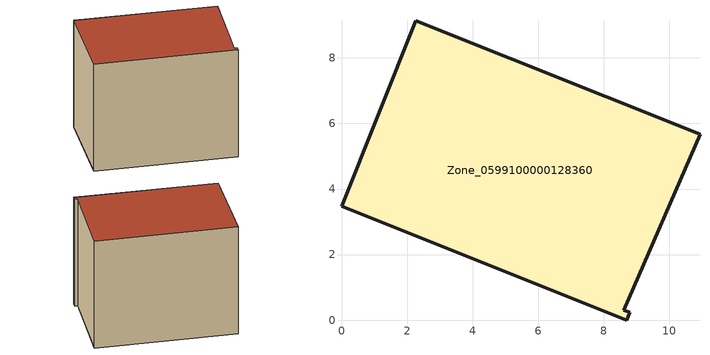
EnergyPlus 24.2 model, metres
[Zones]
Zone_0599100000128360
 floor ground (C_G): 0,3.47 2.27,9.13 10.94,5.67 8.62,0.31 8.8,0.24 8.7,0 z0.48
 wall outside (C_F): 2.27,9.13 0,3.47 8.7,0 8.8,0.24 8.62,0.31 10.94,5.67 2.27,9.13 z0.48:8.15
 roof outside (C_R): 8.7,0 8.8,0.24 8.62,0.31 10.94,5.67 2.27,9.13 0,3.47 z8.15
[BUILDING]
Pand.0599100000128360: North Axis=0; Terrain=City; Loads Convergence Tolerance Value=0.04; Temperature Convergence Tolerance Value=0.4; Solar Distribution=FullExterior; Maximum Number of Warmup Days=25; Minimum Number of Warmup Days=1
[Site:Location]
Rotterdam.The.Hague.AP_ZH_NLD Design_Conditions: Latitude=51.96; Longitude=4.45; Time Zone=1; Elevation=-4.5
[SITE:GROUNDTEMPERATURE:BUILDINGSURFACE]
18, 18, 18, 18, 18, 18, 18, 18, 18, 18, 18, 18
[MATERIAL] Thermal Absorptance=0.9; Solar Absorptance=0.7; Visible Absorptance=0.7
Name | Roughness | Thickness | Conductivity | Density | Specific Heat
G.TI.1965-1974 | MediumSmooth | 0.15 | 0.882353 | 540 | 1210
F.TI.1965-1974 | Rough | 0.3 | 0.697674 | 1920 | 840
R.TI.1965-1974 | MediumRough | 0.2 | 0.232558 | 1500 | 1000
[CONSTRUCTION]
C_G: G.TI.1965-1974
C_F: F.TI.1965-1974
C_R: R.TI.1965-1974
[ZONE]
Zone_0599100000128360: Type=1; Multiplier=1; Ceiling Height=Autocalculate; Volume=Autocalculate; Floor Area=autocalculate; Part of Total Floor Area=Yes
[ZONEINFILTRATION:DESIGNFLOWRATE]
Infil_Zone_0599100000128360: Zone or ZoneList or Space or SpaceList=Zone_0599100000128360; Schedule=AlwaysOn; Design Flow Rate Calculation Method=Flow/Area; Flow Rate per Floor Area=0.003; Constant Term Coefficient=1; Temperature Term Coefficient=0; Velocity Term Coefficient=0; Velocity Squared Term Coefficient=0
[HVACTEMPLATE:ZONE:IDEALLOADSAIRSYSTEM]
Zone_0599100000128360: Maximum Heating Supply Air Temperature=50; Minimum Cooling Supply Air Temperature=13; Maximum Heating Supply Air Humidity Ratio=0.0156; Minimum Cooling Supply Air Humidity Ratio=0.0077; Heating Limit=NoLimit; Cooling Limit=NoLimit; Dehumidification Control Type=ConstantSensibleHeatRatio; Cooling Sensible Heat Ratio=0.7; Dehumidification Setpoint=60; Humidification Control Type=None; Humidification Setpoint=30; Outdoor Air Method=None; Outdoor Air Flow Rate per Person=0.00944; Outdoor Air Flow Rate per Zone Floor Area=0; Outdoor Air Flow Rate per Zone=0; Demand Controlled Ventilation Type=None; Outdoor Air Economizer Type=NoEconomizer; Heat Recovery Type=None; Sensible Heat Recovery Effectiveness=0.7; Latent Heat Recovery Effectiveness=0.65
[ZONECONTROL:THERMOSTAT]
ThermostatControl_Zone_0599100000128360: Zone or ZoneList=Zone_0599100000128360; Control Type Schedule=DualSetpointControlType; Control 1=Thermostat_Zone_0599100000128360; Temperature Difference Between Cutout And Setpoint=0
[THERMOSTATSETPOINT:DUALSETPOINT]
Thermostat_Zone_0599100000128360: Heating Setpoint Temperature Schedule=HeatingSetpoint_Zone_0599100000128360; Cooling Setpoint Temperature Schedule=CoolingSetpoint_Zone_0599100000128360
[SCHEDULE:COMPACT]
HeatingSetpoint_Zone_0599100000128360: Through: 12/31, For: AllDays, Until: 24:00, 21
CoolingSetpoint_Zone_0599100000128360: Through: 12/31, For: AllDays, Until: 24:00, 24
DualSetpointControlType: Through: 12/31, For: AllDays, Until: 24:00, 4
AlwaysOn: Through: 12/31, For: AllDays, Until: 24:00, 1
